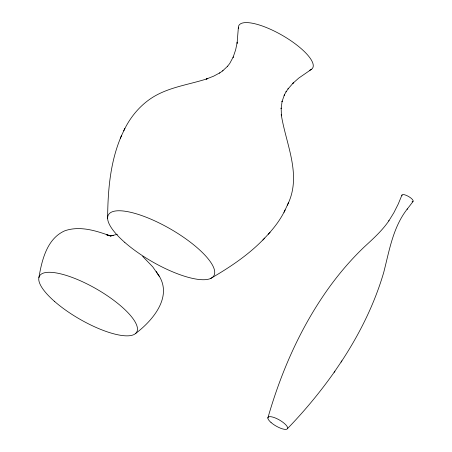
<?xml version="1.0" encoding="UTF-8"?>
<svg xmlns="http://www.w3.org/2000/svg" width="452" height="452" viewBox="0 0 452 452"><rect width="100%" height="100%" fill="white"/><g stroke="black" fill="none" stroke-linecap="round" stroke-linejoin="round"><path stroke-width="0.68" d="M107.632 218.31C107.847 190.382 110.192 161.635 121.464 135.747M238.345 27.736L237.097 43.307L237.249 42.155L235.616 49.935L233.079 57.404L233.249 56.946L229.752 63.444L227.407 66.501L227.712 66.116L222.548 70.953M38.9 277.652C41.833 260.256 46.951 238.56 64.851 230.78C80.055 225.508 96.355 230.819 110.785 236.063L106.728 234.865L111.384 235.933L108.712 235.447L113.158 235.565L111.78 235.69L117.356 234.3M267.855 418.027C280.319 374.516 298.416 332.327 323.96 294.84L324.773 293.625C336.299 276.89 349.362 261.194 364.058 247.148C372.945 238.916 382.115 230.797 388.963 220.695L388.799 220.943L393.884 212.689L398.24 204.027L401.93 195.106M287.331 205.225C302.388 175.466 285.85 144.307 281.24 114.401L281.41 115.859L281.167 108.079L281.127 108.678L282.121 101.135L282.014 101.649L284.376 94.892L284.138 95.304L286.252 91.485L286.02 91.903L288.269 88.62L287.969 88.999L293.484 82.665L292.783 83.422L298.682 78.145L311.643 69.201M123.746 130.848C130.396 116.65 141.024 104.062 154.652 96.14C171.042 86.705 190.128 84.411 207.847 78.546L206.18 79.1L213.643 76.162L219.892 72.806M268.234 234.243C274.901 226.921 280.929 218.864 285.15 209.875M120.339 138.199L124.882 128.374M284.014 212.35L288.461 202.767M341.062 362.097L341.887 360.865C359.837 333.469 374.572 303.795 383.759 272.296C389.375 250.481 392.98 227.243 407.297 208.971L407.122 209.231L412.998 201.586M287.551 428.558C304.478 411.032 320.084 392.234 334.124 372.324L334.915 371.137M334.124 372.324L341.887 360.865M210.598 278.494C230.102 267.2 249.12 254.521 264.68 238.068M262.878 240.018L270.076 232.255M135.34 333.689C152.883 320.558 173.777 295.97 157.72 273.839M219.406 73.145L223.011 70.631M142.657 256.38L152.77 266.866L159.217 276.274M156.245 271.454L157.663 273.759M238.419 28.702A42.584 13.085 30 0 1 282.771 35.629A42.584 13.085 30 0 1 309.733 70.218M402.02 195.829A6.447 1.983 30 0 1 408.823 196.62A6.447 1.983 30 0 1 412.077 201.835M124.814 242.436A60.884 18.713 30 0 0 213.406 276.421A60.884 18.713 30 0 0 145.318 216.887A60.884 18.713 30 0 0 124.814 242.436M271.036 422.507A11.255 3.458 30 0 0 287.41 428.79A11.255 3.458 30 0 0 274.827 417.784A11.255 3.458 30 0 0 271.036 422.507M54.596 301.473A56.11 17.244 30 0 0 136.244 332.796A56.11 17.244 30 0 0 73.495 277.929A56.11 17.244 30 0 0 54.596 301.473"/></g></svg>
